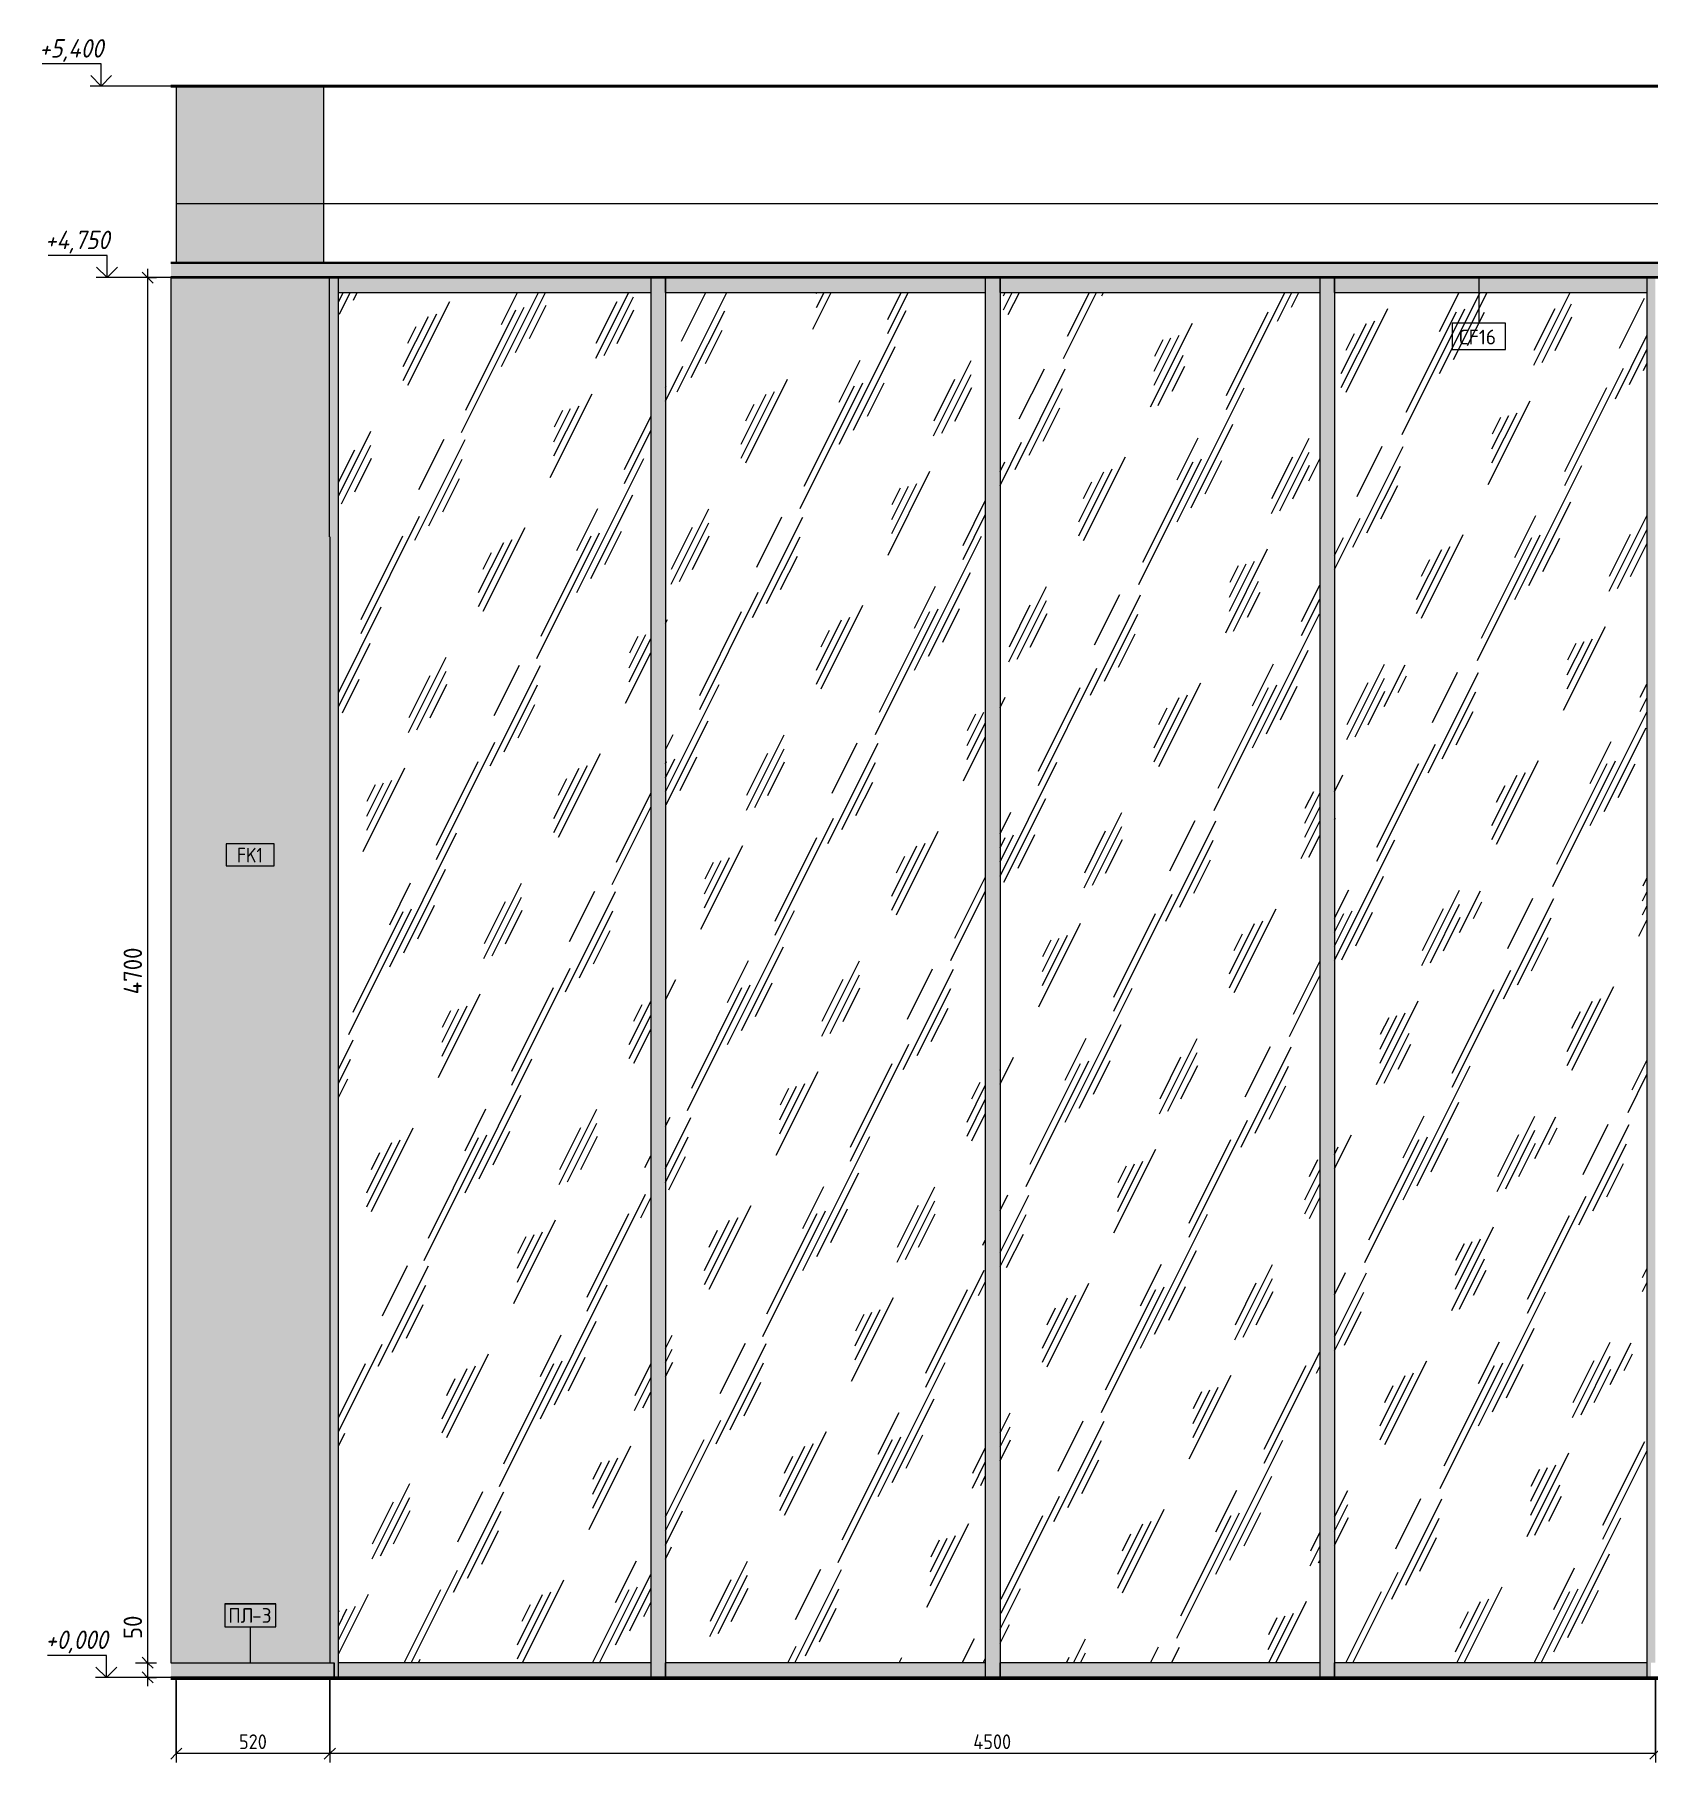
# Model space of a CAD drawing. Header units: millimetres. Extents: x 63432 to 177405, y -1987 to 27578.
# Drawn here: x 140838 to 146314, y 8112 to 13975 of the extents above; entities that cross this region are included whole.
import ezdxf

# ---------------------------------------------------------------- set-up
doc = ezdxf.new("R2010")
doc.units = ezdxf.units.MM
for name, color, linetype, lineweight in [('A-ANNO-DIMS', 7, 'Continuous', 9), ('A-ANNO-DIMS-25', 7, 'Continuous', 9), ('A-CLNG-IDEN', 7, 'Continuous', 9), ('A-FLOR', 7, 'Continuous', 9), ('A-GENM-1', 7, 'Continuous', 9), ('A-GENM-IDEN', 7, 'Continuous', 9), ('A-GLAZ-CURT', 7, 'Continuous', 9), ('A-GLAZ-CWMG', 7, 'Continuous', 9), ('A-WALL-IDEN', 7, 'Continuous', 9), ('A-WALL-PATT', 7, 'Continuous', 9), ('G-ANNO-DIMS', 7, 'Continuous', 9), ('G-ANNO-DIMS-1', 7, 'Continuous', 20), ('I-WALL', 7, 'Continuous', 9), ('S-COLS', 7, 'Continuous', 9)]:
    doc.layers.add(name, color=color, linetype=linetype, lineweight=lineweight)
for name, color, linetype, lineweight, true_color in [('A-CLNG-1', 7, 'Continuous', 9, 0x787878), ('A-CLNG-FNSH-1', 7, 'Continuous', 30, 0x3c3c3c), ('A-FLOR-1', 7, 'Continuous', 9, 0x787878), ('A-FLOR-FNSH-1', 7, 'Continuous', 30, 0x3c3c3c), ('A-FLOR-FNSH-2', 7, 'Continuous', 40, 0x3c3c3c)]:
    doc.layers.add(name, color=color, linetype=linetype, lineweight=lineweight, true_color=true_color)
doc.styles.add('GOST Common_5', font='GOST_Common.ttf', dxfattribs={"width": 0.9, "height": 50})
doc.styles.add('GOST Common_6', font='GOST_Common.ttf', dxfattribs={"height": 50})
doc.styles.add('ISOCPEUR_2', font='isocpeur.ttf', dxfattribs={"width": 0.9, "height": 62.5})
doc.styles.add('ISOCPEUR_3', font='isocpeur.ttf', dxfattribs={"width": 0.9, "height": 50})
doc.styles.add('ISOCPEUR_I', font='isocpeui.ttf', dxfattribs={"width": 0.9, "height": 62.5})
doc.dimstyles.new('ISO-2_0_0_9К_Средний_округл2', dxfattribs={"dimscale": 304.8, "dimtxt": 49.799059, "dimasz": 0.123031, "dimexe": 0.098425, "dimexo": 0, "dimgap": 0, "dimtad": 1, "dimdec": 0, "dimrnd": 10, "dimzin": 0, "dimdsep": 46, "dimtxsty": 'ISOCPEUR_3', "dimblk1": 'OBLIQUE', "dimblk2": 'OBLIQUE', "dimsah": 1, "dimcen": 0.09, "dimdle": 0.098425, "dimazin": 0, "dimtfac": 1, "dimtdec": 4, "dimtix": 1, "dimtmove": 0, "dimatfit": 3, "dimfxl": 1, "dimtvp": 1, "dimtolj": 1, "dimtzin": 0, "dimarcsym": 2})
doc.dimstyles.new('ISO-2_5_0_9К_БОЛЬШОЙ_1', dxfattribs={"dimscale": 304.8, "dimtxt": 62.248823, "dimasz": 0.123031, "dimexe": 0.098425, "dimexo": 0.246063, "dimgap": 0, "dimtad": 1, "dimdec": 0, "dimrnd": 10, "dimzin": 0, "dimdsep": 46, "dimtxsty": 'ISOCPEUR_2', "dimblk1": 'OBLIQUE', "dimblk2": 'OBLIQUE', "dimsah": 1, "dimcen": 0.09, "dimdle": 0.098425, "dimazin": 0, "dimtfac": 1, "dimtdec": 4, "dimtix": 1, "dimtmove": 0, "dimatfit": 3, "dimfxl": 1, "dimtvp": 1, "dimtolj": 1, "dimtzin": 0, "dimarcsym": 2})
doc.dimstyles.new('ISO-2_5_0_9К_БОЛЬШОЙ_3', dxfattribs={"dimscale": 304.8, "dimtxt": 62.248823, "dimasz": 0.123031, "dimexe": 0.098425, "dimexo": 0.246063, "dimgap": 0, "dimtad": 1, "dimdec": 0, "dimrnd": 10, "dimzin": 0, "dimdsep": 46, "dimtxsty": 'ISOCPEUR_2', "dimblk1": 'OBLIQUE', "dimblk2": 'OBLIQUE', "dimsah": 1, "dimcen": 0.09, "dimdle": 0.098425, "dimazin": 0, "dimtfac": 1, "dimtdec": 4, "dimtix": 1, "dimtmove": 1, "dimatfit": 3, "dimfxl": 1, "dimtvp": 1, "dimtolj": 1, "dimtzin": 0, "dimarcsym": 2})
pattern_1 = [(63.435, (74388.9, 31.75), (-255.583, 766.747), [317.5, -190.5, 317.5, -190.5, -403.903]), (63.435, (74388.9, 31.75), (-255.583, 766.747), [-1016, 127, -276.903]), (63.435, (74373, 47.6), (-255.583, 766.747), [254, -317.5, 190.5, -190.5, -467.403]), (63.435, (74373, 47.6), (-255.583, 766.747), [-952.5, 222.25, -245.153]), (63.435, (74373, 95.25), (-255.583, 766.747), [190.5, -381, 127, -190.5, -530.903]), (63.435, (74373, 95.25), (-255.583, 766.747), [-889, 285.75, -245.153]), (63.435, (74420.64, 47.6), (-255.583, 766.747), [190.5, -381, 158.75, -6404.65]), (63.435, (74468.27, 95.25), (-255.583, 766.747), [95.25, -476.25, 63.5, -6499.9]), (63.435, (74388.9, 174.6), (-255.583, 766.747), [63.5, -476.25, 63.5, -254, -562.653]), (63.435, (74388.9, 174.6), (-255.583, 766.747), [-857.25, 158.75, -403.903]), (63.435, (74674.64, 127), (-255.583, 766.747), [317.5, -476.25, 381, -251.503]), (63.435, (74674.64, 79.4), (-255.583, 766.747), [444.5, -317.5, 476.25, -188.003]), (63.435, (74706.4, 95.25), (-255.583, 766.747), [508, -254, 381, -276.903]), (63.435, (74754, 142.9), (-255.583, 766.747), [317.5, -444.5, 254, -403.903]), (63.435, (74706.4, 238.1), (-255.583, 766.747), [158.75, -635, 190.5, -435.653]), (63.435, (74801.64, 190.5), (-255.583, 766.747), [127, -635, 127, -530.903])]

# ---------------------------------------------------------------- blocks, each defined once
blk = doc.blocks.new('BSC_Колонна _Прямоугольная - 500х500-23287078-Развертка 3_12-4')
at = {"layer": 'S-COLS'}
blk.add_hatch(color=256, dxfattribs=at).paths.add_polyline_path([(74040, 13200), (74040, 13800), (73540, 13800), (73540, 13200), (74035.6, 13200)])
for p, q in [((73540, 13800), (73540, 13200)), ((74040, 13800), (74040, 13200))]:
    blk.add_line(p, q, dxfattribs=at)
blk = doc.blocks.new('Системная панель - Стекло - 40мм-30335137-Развертка 3_12-4')
at = {"layer": 'A-GLAZ-CURT'}
h = blk.add_hatch(dxfattribs=at)
h.set_pattern_fill('FP_47', color=256, style=0, pattern_type=2)
h.set_pattern_definition(pattern_1)
h.paths.add_polyline_path([(74891.8, 8450), (75150, 8450), (75150, 13100), (74090, 13100), (74090, 8450), (74206.8, 8450)])
blk = doc.blocks.new('Прямоугольный импост - Импост структурный с накладкой - 160мм-23562328-Развертка 3_12-4')
at = {"layer": 'A-GLAZ-CWMG'}
blk.add_hatch(color=256, dxfattribs=at).paths.add_polyline_path([(78530, 13100), (78530, 13150), (77470, 13150), (77470, 13100)])
for p, q in [((77470, 13100), (77470, 13150)), ((78530, 13150), (78530, 13100)), ((77470, 13100), (78530, 13100))]:
    blk.add_line(p, q, dxfattribs=at)
blk = doc.blocks.new('Прямоугольный импост - Импост структурный с накладкой - 160мм-23562329-Развертка 3_12-4')
at = {"layer": 'A-GLAZ-CWMG'}
blk.add_hatch(color=256, dxfattribs=at).paths.add_polyline_path([(74206.8, 8400), (75150, 8400), (75150, 8450), (74090, 8450), (74090, 8400)])
for p, q in [((74090, 8400), (74090, 8450)), ((75150, 8450), (74090, 8450)), ((75150, 8450), (75150, 8400))]:
    blk.add_line(p, q, dxfattribs=at)
blk = doc.blocks.new('Прямоугольный импост - Импост структурный с накладкой - 160мм-30335138-Развертка 3_12-4')
at = {"layer": 'A-GLAZ-CWMG'}
blk.add_hatch(color=256, dxfattribs=at).paths.add_polyline_path([(78530, 8400), (78544, 8400), (78544, 8450), (78559, 8450), (78559, 13150), (78530, 13150), (78530, 8440)])
blk.add_line((78530, 13150), (78530, 8400), dxfattribs=at)
blk = doc.blocks.new('Прямоугольный импост - Импост структурный с накладкой - 160мм-30335139-Развертка 3_12-4')
at = {"layer": 'A-GLAZ-CWMG'}
blk.add_hatch(color=256, dxfattribs=at).paths.add_polyline_path([(74080, 8400), (74090, 8400), (74090, 13150), (74060, 13150), (74060, 12270), (74061, 12270), (74061, 8450), (74076, 8450), (74076, 8400)])
blk.add_line((74090, 8400), (74090, 13150), dxfattribs=at)
blk = doc.blocks.new('Системная панель - Стекло - 40мм-30335140-Развертка 3_12-4')
at = {"layer": 'A-GLAZ-CURT'}
h = blk.add_hatch(dxfattribs=at)
h.set_pattern_fill('FP_47', color=256, style=0, pattern_type=2)
h.set_pattern_definition(pattern_1)
h.paths.add_polyline_path([(77420, 8450), (77420, 13100), (76335, 13100), (76335, 8450)])
blk = doc.blocks.new('Прямоугольный импост - Импост структурный с накладкой - 160мм-23562330-Развертка 3_12-4')
at = {"layer": 'A-GLAZ-CWMG'}
blk.add_hatch(color=256, dxfattribs=at).paths.add_polyline_path([(76285, 13100), (76285, 13150), (75200, 13150), (75200, 13100), (76261.6, 13100)])
for p, q in [((75200, 13100), (75200, 13150)), ((76285, 13150), (76285, 13100)), ((75200, 13100), (76285, 13100))]:
    blk.add_line(p, q, dxfattribs=at)
blk = doc.blocks.new('Прямоугольный импост - Импост структурный с накладкой - 160мм-23562331-Развертка 3_12-4')
at = {"layer": 'A-GLAZ-CWMG'}
blk.add_hatch(color=256, dxfattribs=at).paths.add_polyline_path([(76335, 8400), (77420, 8400), (77420, 8450), (76335, 8450), (76335, 8440)])
for p, q in [((76335, 8400), (76335, 8450)), ((77420, 8450), (76335, 8450)), ((77420, 8450), (77420, 8400))]:
    blk.add_line(p, q, dxfattribs=at)
blk = doc.blocks.new('Прямоугольный импост - Импост структурный с накладкой - 160мм-30335135-Развертка 3_12-4')
at = {"layer": 'A-GLAZ-CWMG'}
blk.add_hatch(color=256, dxfattribs=at).paths.add_polyline_path([(76285, 8400), (76335, 8400), (76335, 13150), (76285, 13150), (76285, 8440)])
for p, q in [((76285, 13150), (76285, 8400)), ((76335, 13150), (76335, 8400))]:
    blk.add_line(p, q, dxfattribs=at)
blk = doc.blocks.new('Системная панель - Стекло - 40мм-V76-Развертка 3_12-4')
at = {"layer": 'A-GLAZ-CURT'}
h = blk.add_hatch(dxfattribs=at)
h.set_pattern_fill('FP_47', color=256, style=0, pattern_type=2)
h.set_pattern_definition(pattern_1)
h.paths.add_polyline_path([(76261.6, 8450), (76285, 8450), (76285, 13100), (75200, 13100), (75200, 8450)])
blk = doc.blocks.new('Прямоугольный импост - Импост структурный с накладкой - 160мм-23562332-Развертка 3_12-4')
at = {"layer": 'A-GLAZ-CWMG'}
blk.add_hatch(color=256, dxfattribs=at).paths.add_polyline_path([(76261.6, 8400), (76285, 8400), (76285, 8450), (75200, 8450), (75200, 8400), (75560, 8400)])
for p, q in [((75200, 8400), (75200, 8450)), ((76285, 8450), (75200, 8450)), ((76285, 8450), (76285, 8400))]:
    blk.add_line(p, q, dxfattribs=at)
blk = doc.blocks.new('Прямоугольный импост - Импост структурный с накладкой - 160мм-23562333-Развертка 3_12-4')
at = {"layer": 'A-GLAZ-CWMG'}
blk.add_hatch(color=256, dxfattribs=at).paths.add_polyline_path([(74891.8, 13100), (75150, 13100), (75150, 13150), (74090, 13150), (74090, 13100), (74206.8, 13100)])
for p, q in [((74090, 13100), (74090, 13150)), ((75150, 13150), (75150, 13100)), ((74090, 13100), (75150, 13100))]:
    blk.add_line(p, q, dxfattribs=at)
blk = doc.blocks.new('Прямоугольный импост - Импост структурный с накладкой - 160мм-30335136-Развертка 3_12-4')
at = {"layer": 'A-GLAZ-CWMG'}
blk.add_hatch(color=256, dxfattribs=at).paths.add_polyline_path([(80335, 8400), (80385, 8400), (80385, 13150), (80335, 13150), (80335, 8440)])
for p, q in [((80335, 13150), (80335, 8400)), ((80385, 13150), (80385, 8400))]:
    blk.add_line(p, q, dxfattribs=at)
blk = doc.blocks.new('Системная панель - Стекло - 40мм-V77-Развертка 3_12-4')
at = {"layer": 'A-GLAZ-CURT'}
h = blk.add_hatch(dxfattribs=at)
h.set_pattern_fill('FP_47', color=256, style=0, pattern_type=2)
h.set_pattern_definition(pattern_1)
h.paths.add_polyline_path([(77470, 8450), (78530, 8450), (78530, 13100), (77470, 13100), (77470, 11097.7)])
blk = doc.blocks.new('Прямоугольный импост - Импост структурный с накладкой - 160мм-23562334-Развертка 3_12-4')
at = {"layer": 'A-GLAZ-CWMG'}
blk.add_hatch(color=256, dxfattribs=at).paths.add_polyline_path([(77420, 13100), (77420, 13150), (76335, 13150), (76335, 13100)])
for p, q in [((76335, 13100), (76335, 13150)), ((77420, 13150), (77420, 13100)), ((76335, 13100), (77420, 13100))]:
    blk.add_line(p, q, dxfattribs=at)
blk = doc.blocks.new('Прямоугольный импост - Импост структурный с накладкой - 160мм-23562335-Развертка 3_12-4')
at = {"layer": 'A-GLAZ-CWMG'}
blk.add_hatch(color=256, dxfattribs=at).paths.add_polyline_path([(78530, 8400), (78530, 8450), (77470, 8450), (77470, 8400)])
for p, q in [((77470, 8400), (77470, 8450)), ((78530, 8450), (77470, 8450)), ((78530, 8450), (78530, 8400))]:
    blk.add_line(p, q, dxfattribs=at)
blk = doc.blocks.new('Плинтус - Плинтус темный _ст_школа_-32864506-Развертка 3_12-4')
at = {"layer": 'A-GENM-1'}
blk.add_hatch(color=256, dxfattribs=at).paths.add_polyline_path([(73950, 8400), (74076, 8400), (74076, 8450), (73521.9, 8450), (73522, 8400), (73864.4, 8400)])
for p in [(73521.9, 8450), (74076, 8400)]:
    blk.add_line(p, (74076, 8450), dxfattribs=at)
blk = doc.blocks.new('Плинтус - Плинтус темный _ст_школа_-32864507-Развертка 3_12-4')
at = {"layer": 'A-GENM-1'}
blk.add_line((74076, 8450), (74076, 8400), dxfattribs=at)
blk = doc.blocks.new('Высотные отметки - Стрелка_Верх-17668718-Развертка 3_12-4')
at = {"layer": 'G-ANNO-DIMS'}
for p, q in [((73285, 13875), (73085, 13875)), ((73285, 13800), (73285, 13875)), ((73322.9, 13800), (73247.9, 13800))]:
    blk.add_line(p, q, dxfattribs=at)
at = {"layer": 'G-ANNO-DIMS-1'}
for q in [(73249.6, 13835.4), (73320.3, 13835.4)]:
    blk.add_line((73285, 13800), q, dxfattribs=at)
blk = doc.blocks.new('DIMBLOCK50-Развертка 3_12-4')
at = {"layer": 'A-ANNO-DIMS-25'}
for p, q in [((141840.3, 8400), (141840.3, 8111.6)), ((141840.3, 8141.6), (141840.3, 8400)), ((146338.3, 8400), (146338.3, 8111.6)), ((146338.3, 8141.6), (146338.3, 8400)), ((146338.3, 8141.6), (141840.3, 8141.6))]:
    blk.add_line(p, q, dxfattribs=at)
at = {"layer": 'A-ANNO-DIMS-25', "lineweight": 20}
for p, q in [((141840.3, 8141.6), (141859, 8160.4)), ((146338.3, 8141.6), (146357, 8160.4)), ((141840.3, 8141.6), (141821.5, 8122.9)), ((146338.3, 8141.6), (146319.5, 8122.9))]:
    blk.add_line(p, q, dxfattribs=at)
at = {"layer": 'A-ANNO-DIMS-25', "color": 0, "insert": (144023.7, 8206.9), "char_height": 50, "width": 157.442, "attachment_point": 1, "line_spacing_factor": 1.149209, "style": 'ISOCPEUR_3'}
blk.add_mtext('4500', dxfattribs=at)
blk = doc.blocks.new('_Oblique')
at = {"color": 0, "linetype": 'ByBlock', "lineweight": -2}
blk.add_line((-0.5, -0.5), (0.5, 0.5), dxfattribs=at)
blk = doc.blocks.new('DIMBLOCK51-Развертка 3_12-4')
at = {"layer": 'A-ANNO-DIMS-25'}
for p, q in [((141319.3, 8141.6), (141319.3, 8395)), ((141319.3, 8390), (141319.3, 8111.6)), ((141840.3, 8400), (141840.3, 8111.6)), ((141840.3, 8141.6), (141840.3, 8400)), ((141840.3, 8141.6), (141319.3, 8141.6))]:
    blk.add_line(p, q, dxfattribs=at)
at = {"layer": 'A-ANNO-DIMS-25', "lineweight": 20}
for p, q in [((141319.3, 8141.6), (141338, 8160.4)), ((141840.3, 8141.6), (141859, 8160.4)), ((141319.3, 8141.6), (141300.5, 8122.9)), ((141840.3, 8141.6), (141821.5, 8122.9))]:
    blk.add_line(p, q, dxfattribs=at)
at = {"layer": 'A-ANNO-DIMS-25', "color": 0, "insert": (141532.3, 8206.9), "char_height": 50, "width": 113.772, "attachment_point": 1, "line_spacing_factor": 1.149209, "style": 'ISOCPEUR_3'}
blk.add_mtext('520', dxfattribs=at)
blk = doc.blocks.new('DIMBLOCK52-Развертка 3_12-4')
at = {"layer": 'A-ANNO-DIMS-25', "lineweight": 20}
for p, q in [((141222.2, 13150), (141203.5, 13168.8)), ((141222.2, 13150), (141241, 13131.2)), ((141222.2, 8450), (141203.5, 8468.7)), ((141222.2, 8450), (141241, 8431.2))]:
    blk.add_line(p, q, dxfattribs=at)
at = {"layer": 'A-ANNO-DIMS-25'}
for p, q in [((141221.6, 13150), (141252.2, 13150)), ((141222.2, 13180), (141222.2, 8450)), ((141222.2, 13150), (141226.6, 13150)), ((141181.3, 8450), (141252.2, 8450)), ((141222.2, 8450), (141226.6, 8450))]:
    blk.add_line(p, q, dxfattribs=at)
at = {"layer": 'A-ANNO-DIMS-25', "color": 0, "insert": (141140.5, 10718), "char_height": 62.5, "width": 196.802, "attachment_point": 1, "rotation": 90, "line_spacing_factor": 1.149209, "style": 'ISOCPEUR_2'}
blk.add_mtext('4700', dxfattribs=at)
blk = doc.blocks.new('DIMBLOCK53-Развертка 3_12-4')
at = {"layer": 'A-ANNO-DIMS-25'}
for p, q in [((141222.2, 8609.4), (141222.2, 8505.4)), ((141222.2, 8505.4), (141222.2, 8425)), ((141181.3, 8450), (141252.2, 8450)), ((141222.2, 8450), (141222.2, 8370)), ((141222.2, 8450), (141226.6, 8450)), ((141221.6, 8400), (141252.2, 8400)), ((141222.2, 8400), (141226.6, 8400))]:
    blk.add_line(p, q, dxfattribs=at)
at = {"layer": 'A-ANNO-DIMS-25', "lineweight": 20}
for p, q in [((141222.2, 8450), (141203.5, 8468.7)), ((141222.2, 8450), (141241, 8431.2)), ((141222.2, 8400), (141203.5, 8418.7)), ((141222.2, 8400), (141241, 8381.2))]:
    blk.add_line(p, q, dxfattribs=at)
at = {"layer": 'A-ANNO-DIMS-25', "color": 0, "insert": (141140.5, 8530.4), "char_height": 62.5, "width": 94.81, "attachment_point": 1, "rotation": 90, "line_spacing_factor": 1.149209, "style": 'ISOCPEUR_2'}
blk.add_mtext('50', dxfattribs=at)
blk = doc.blocks.new('М_потолков - Марка_ Имя типа-25382930-Развертка 3_12-4')
at = {"layer": 'A-CLNG-IDEN'}
for p, q in [((78050.6, 12995.5), (77869.4, 12995.5)), ((77869.4, 12995.5), (77869.4, 12906.1)), ((78050.6, 12906.1), (78050.6, 12995.5)), ((77869.4, 12906.1), (78050.6, 12906.1))]:
    blk.add_line(p, q, dxfattribs=at)
blk = doc.blocks.new('М_стена_0001 - Типоразмер_без рамки-25382661-Развертка 3_12-4')
at = {"layer": 'A-WALL-IDEN'}
for p, q in [((78910.9, 10813.1), (78747.7, 10813.1)), ((78747.7, 10813.1), (78747.7, 10738.1)), ((78910.9, 10738.1), (78910.9, 10813.1)), ((78747.7, 10738.1), (78910.9, 10738.1))]:
    blk.add_line(p, q, dxfattribs=at)
blk = doc.blocks.new('Mark Reiling - Mark Reiling-26174330-Развертка 3_12-4')
at = {"layer": 'A-GENM-IDEN'}
for p, q in [((78743.3, 8650.3), (78743.3, 8571.5)), ((78743.3, 8650.3), (78916.7, 8650.3)), ((78916.7, 8650.3), (78743.3, 8650.3)), ((78743.3, 8650.3), (78743.3, 8571.5)), ((78916.7, 8571.5), (78916.7, 8650.3)), ((78916.7, 8571.5), (78916.7, 8650.3)), ((78743.3, 8571.5), (78916.7, 8571.5)), ((78743.3, 8571.5), (78916.7, 8571.5))]:
    blk.add_line(p, q, dxfattribs=at)

msp = doc.modelspace()

# ---------------------------------------------------------------- hatches: boundary and pattern name
at = {"layer": 'A-CLNG-1'}
msp.add_hatch(color=256, dxfattribs=at).paths.add_polyline_path([(145209.3, 13150), (152238.3, 13150), (152238.3, 13200), (141301.2, 13200), (141301.3, 13150), (144104.3, 13150)])
at = {"layer": 'A-FLOR-1'}
h = msp.add_hatch(dxfattribs=at)
h.set_pattern_fill('FP_46', color=256, style=0, pattern_type=2)
h.set_pattern_definition([(45, (142104.646, 0), (-14.25598, 14.25598), []), (45, (142118.902, 0), (-14.25598, 14.25598), [25.202, -5.04, 0.8382, -4.202])])
h.paths.add_polyline_path([(144040.8, 13800), (152259.7, 13800), (152259.7, 13800.3), (141301.2, 13800.3), (141301.2, 13800), (142671, 13800)])
msp.add_hatch(color=256, dxfattribs=at).paths.add_polyline_path([(152238.3, 8395), (152239.3, 8395), (152239.3, 8400), (141301.2, 8400), (141301.3, 8395), (152237.9, 8395)])
at = {"layer": 'A-WALL-PATT'}
for points in [[(141308.2, 8450), (141839.3, 8450), (141839.3, 13150), (141301.3, 13150), (141301.3, 8450)], [(141840.3, 8450), (141840.3, 12270), (141839.3, 12270), (141839.3, 8450)]]:
    msp.add_hatch(color=256, dxfattribs=at).paths.add_polyline_path(points)

# ---------------------------------------------------------------- linework, layer by layer
at = {"layer": 'A-CLNG-FNSH-1'}
for p, q in [((152238.3, 13200), (141301.2, 13200)), ((152237.3, 13151), (141301.2, 13151)), ((141301.2, 13150), (152238.3, 13150))]:
    msp.add_line(p, q, dxfattribs=at)
at = {"layer": 'A-CLNG-IDEN'}
msp.add_line((145739.3, 13150), (145739.3, 12995.5), dxfattribs=at)
at = {"layer": 'A-FLOR'}
for p in [(141319.3, 13800), (151979.3, 13400)]:
    msp.add_line(p, (141319.3, 13400), dxfattribs=at)
at = {"layer": 'A-FLOR-FNSH-1'}
for p, q in [((152239.3, 8400), (141301.2, 8400)), ((152259.7, 8395), (141301.2, 8395))]:
    msp.add_line(p, q, dxfattribs=at)
at = {"layer": 'A-FLOR-FNSH-2'}
msp.add_line((141301.2, 13800), (152259.3, 13800), dxfattribs=at)
at = {"layer": 'A-GENM-IDEN'}
msp.add_line((141570.8, 8450), (141570.8, 8570.5), dxfattribs=at)
at = {"layer": 'G-ANNO-DIMS'}
for p, q in [((141191.8, 13800), (141064.2, 13800)), ((141417.6, 13800), (141191.8, 13800)), ((141197.6, 13150), (141084.3, 13150)), ((141523.2, 13150), (141197.6, 13150)), ((141182.4, 8400), (141082.1, 8400)), ((141401.4, 8400), (141182.4, 8400))]:
    msp.add_line(p, q, dxfattribs=at)
at = {"layer": 'I-WALL'}
for p, q in [((141301.3, 13150), (141301.3, 8450)), ((141839.3, 12270), (141839.3, 13150)), ((141839.3, 12270), (141840.3, 12270)), ((141840.3, 12270), (141840.3, 8450))]:
    msp.add_line(p, q, dxfattribs=at)

# ---------------------------------------------------------------- block references
at = {"layer": 'A-CLNG-IDEN'}
msp.add_blockref('М_потолков - Марка_ Имя типа-25382930-Развертка 3_12-4', (67779.3, 0), dxfattribs=at)
at = {"layer": 'A-GENM-1'}
for name in ['Плинтус - Плинтус темный _ст_школа_-32864506-Развертка 3_12-4', 'Плинтус - Плинтус темный _ст_школа_-32864507-Развертка 3_12-4']:
    msp.add_blockref(name, (67779.3, 0), dxfattribs=at)
at = {"layer": 'A-GENM-IDEN'}
msp.add_blockref('Mark Reiling - Mark Reiling-26174330-Развертка 3_12-4', (62740.8, 0), dxfattribs=at)
at = {"layer": 'A-GLAZ-CURT'}
for name in ['Системная панель - Стекло - 40мм-30335137-Развертка 3_12-4', 'Системная панель - Стекло - 40мм-V76-Развертка 3_12-4', 'Системная панель - Стекло - 40мм-30335140-Развертка 3_12-4', 'Системная панель - Стекло - 40мм-V77-Развертка 3_12-4']:
    msp.add_blockref(name, (67779.3, 0), dxfattribs=at)
at = {"layer": 'A-GLAZ-CWMG'}
for name, p in [('Прямоугольный импост - Импост структурный с накладкой - 160мм-30335139-Развертка 3_12-4', (67779.3, 0)), ('Прямоугольный импост - Импост структурный с накладкой - 160мм-23562333-Развертка 3_12-4', (67779.3, 0)), ('Прямоугольный импост - Импост структурный с накладкой - 160мм-30335136-Развертка 3_12-4', (62594.3, 0)), ('Прямоугольный импост - Импост структурный с накладкой - 160мм-23562330-Развертка 3_12-4', (67779.3, 0)), ('Прямоугольный импост - Импост структурный с накладкой - 160мм-30335135-Развертка 3_12-4', (67779.3, 0)), ('Прямоугольный импост - Импост структурный с накладкой - 160мм-23562334-Развертка 3_12-4', (67779.3, 0)), ('Прямоугольный импост - Импост структурный с накладкой - 160мм-30335136-Развертка 3_12-4', (64864.3, 0)), ('Прямоугольный импост - Импост структурный с накладкой - 160мм-23562328-Развертка 3_12-4', (67779.3, 0)), ('Прямоугольный импост - Импост структурный с накладкой - 160мм-30335138-Развертка 3_12-4', (67779.3, 0)), ('Прямоугольный импост - Импост структурный с накладкой - 160мм-23562329-Развертка 3_12-4', (67779.3, 0)), ('Прямоугольный импост - Импост структурный с накладкой - 160мм-23562332-Развертка 3_12-4', (67779.3, 0)), ('Прямоугольный импост - Импост структурный с накладкой - 160мм-23562331-Развертка 3_12-4', (67779.3, 0)), ('Прямоугольный импост - Импост структурный с накладкой - 160мм-23562335-Развертка 3_12-4', (67779.3, 0))]:
    msp.add_blockref(name, p, dxfattribs=at)
at = {"layer": 'A-WALL-IDEN'}
msp.add_blockref('М_стена_0001 - Типоразмер_без рамки-25382661-Развертка 3_12-4', (62740.8, 415.7), dxfattribs=at)
at = {"layer": 'G-ANNO-DIMS'}
for p in [(67779.3, 0), (67799.3, -650), (67797.1, -5400)]:
    msp.add_blockref('Высотные отметки - Стрелка_Верх-17668718-Развертка 3_12-4', p, dxfattribs=at)
at = {"layer": 'S-COLS'}
msp.add_blockref('BSC_Колонна _Прямоугольная - 500х500-23287078-Развертка 3_12-4', (67779.3, 0), dxfattribs=at)

# ---------------------------------------------------------------- texts
at = {"layer": 'A-CLNG-IDEN', "insert": (145670.4, 12973.3), "char_height": 50, "width": 162.342, "attachment_point": 1, "style": 'GOST Common_6'}
msp.add_mtext('CF16', dxfattribs=at)
at = {"layer": 'A-GENM-IDEN', "char_height": 50, "attachment_point": 1, "style": 'GOST Common_6'}
for s, insert, width in [('ПЛ', (141495.6, 8635.3), 98.207), ('-3', (141576.6, 8635.3), 86.181)]:
    msp.add_mtext(s, dxfattribs=dict(at, insert=insert, width=width))
at = {"layer": 'A-WALL-IDEN', "insert": (141525.2, 11215.2), "char_height": 50, "width": 111.835, "attachment_point": 1, "style": 'GOST Common_5'}
msp.add_mtext('FK1', dxfattribs=at)

# ---------------------------------------------------------------- dimensions: what is measured, and where the dimension line sits
at = {"layer": 'A-ANNO-DIMS'}
for base, p1, p2, override, picture, middle in [((141319.3, 8141.6), (141840.3, 8400), (141319.3, 8390), {"dimpost": '<>', "dimfxl": 521.095212}, 'DIMBLOCK51-Развертка 3_12-4', (141579.8, 8166.6)), ((141840.3, 8141.6), (146338.3, 8400), (141840.3, 8400), {"dimpost": '<>', "dimfxl": 4497.999993}, 'DIMBLOCK50-Развертка 3_12-4', (144089.3, 8166.6))]:
    dim = msp.add_linear_dim(base=base, p1=p1, p2=p2, dimstyle='ISO-2_0_0_9К_Средний_округл2', override=override, dxfattribs=at)
    dim.commit()
    dim.dimension.update_dxf_attribs({"geometry": picture, "text_midpoint": middle})

# ---------------------------------------------------------------- next in the draw order: texts
at = {"layer": 'G-ANNO-DIMS', "char_height": 62.5, "attachment_point": 1, "line_spacing_factor": 1.149209, "style": 'ISOCPEUR_I', "bg_fill": 3, "box_fill_scale": 1.25, "bg_fill_color": 256, "bg_fill_true_color": 13158600, "bg_fill_transparency": 0}
for s, insert, width in [('+5,400', (140854.1, 13959.2), 270.391), ('+4,750', (140874.2, 13309.2), 270.391), ('+0,000', (140875.1, 8559.2), 262.922)]:
    msp.add_mtext(s, dxfattribs=dict(at, insert=insert, width=width))

# ---------------------------------------------------------------- next in the draw order: dimensions: what is measured, and where the dimension line sits
at = {"layer": 'A-ANNO-DIMS'}
dim = msp.add_linear_dim(base=(141222.2, 8450), p1=(141296.6, 13150), p2=(141256.3, 8450), angle=90, dimstyle='ISO-2_5_0_9К_БОЛЬШОЙ_1', override={"dimpost": '<>', "dimfxl": 4700.173343}, dxfattribs=at)
dim.commit()
dim.dimension.update_dxf_attribs({"geometry": 'DIMBLOCK52-Развертка 3_12-4', "text_midpoint": (141191, 10800)})
dim = msp.add_linear_dim(base=(141222.2, 8400), p1=(141256.3, 8450), p2=(141296.6, 8400), angle=90, dimstyle='ISO-2_5_0_9К_БОЛЬШОЙ_3', override={"dimpost": '<>', "dimfxl": 64.260852}, dxfattribs=at)
dim.commit()
dim.dimension.update_dxf_attribs({"geometry": 'DIMBLOCK53-Развертка 3_12-4', "text_midpoint": (141182.2, 8577.8), "dimtype": 160, "text_rotation": 90})

doc.saveas('drawing.dxf')
